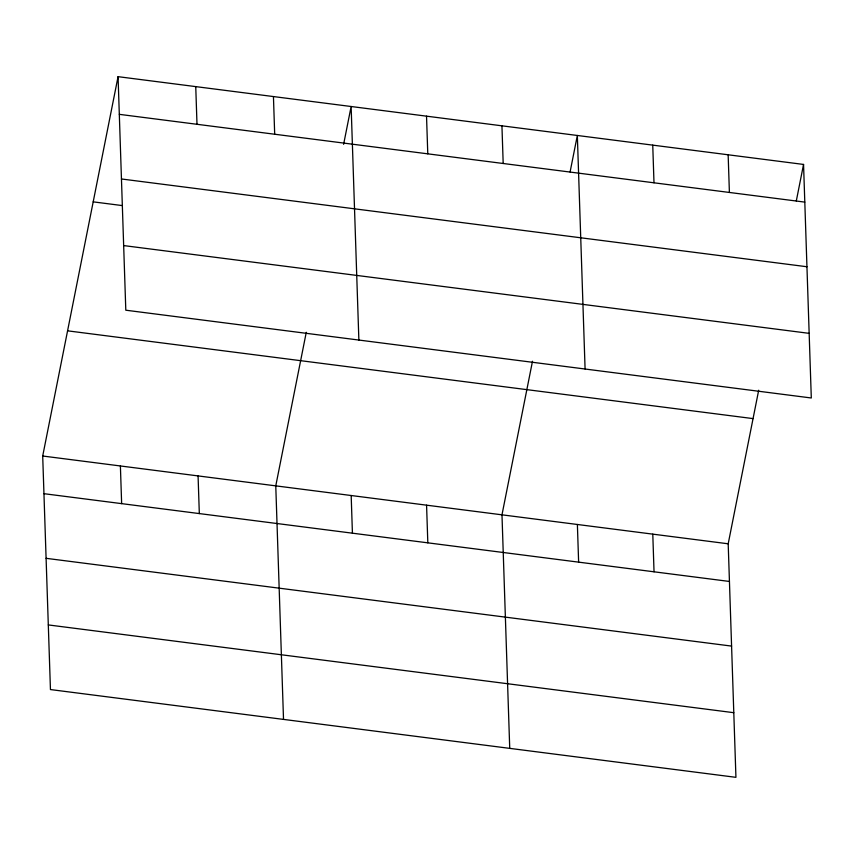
<?xml version="1.0" encoding="UTF-8"?>
<svg xmlns="http://www.w3.org/2000/svg" width="854" height="854" viewBox="0 0 854 854"><rect width="100%" height="100%" fill="white"/><g stroke="black" fill="none" stroke-linecap="round" stroke-linejoin="round"><path stroke-width="1.28" d="M758.694 390.225L728.195 543.795L735.934 777.332L50.45 689.562L42.7 456.015L118.065 76.668L803.55 164.438L811.3 397.985L125.805 310.205L118.065 76.668M306.276 332.302L275.767 485.862L283.517 719.399M343.618 144.326L351.133 106.515L358.872 340.052M532.49 361.263L501.981 514.823L509.731 748.36M570.088 171.985L577.336 135.476L585.086 369.013M796.302 200.957L803.55 164.438M119.314 114.34L804.799 202.11M121.46 178.977L806.945 266.747M93.193 201.854L122.165 205.568M123.67 245.578L809.154 333.348M67.573 330.829L753.057 418.609M42.7 456.015L728.195 543.795M43.949 493.687L729.444 581.457M46.095 558.324L731.59 646.094M48.304 624.925L733.799 712.695M728.152 154.787L729.401 192.46M652.744 145.127L653.993 182.799M652.787 534.134L654.036 571.806M577.379 524.484L578.628 562.156M501.938 125.826L503.187 163.498M426.53 116.165L427.779 153.837M426.573 505.173L427.822 542.845M351.175 495.512L352.424 533.184M273.44 96.566L274.689 134.238M195.747 86.617L196.996 124.289M198.075 475.913L199.324 513.585M120.393 465.964L121.642 503.636"/></g></svg>
